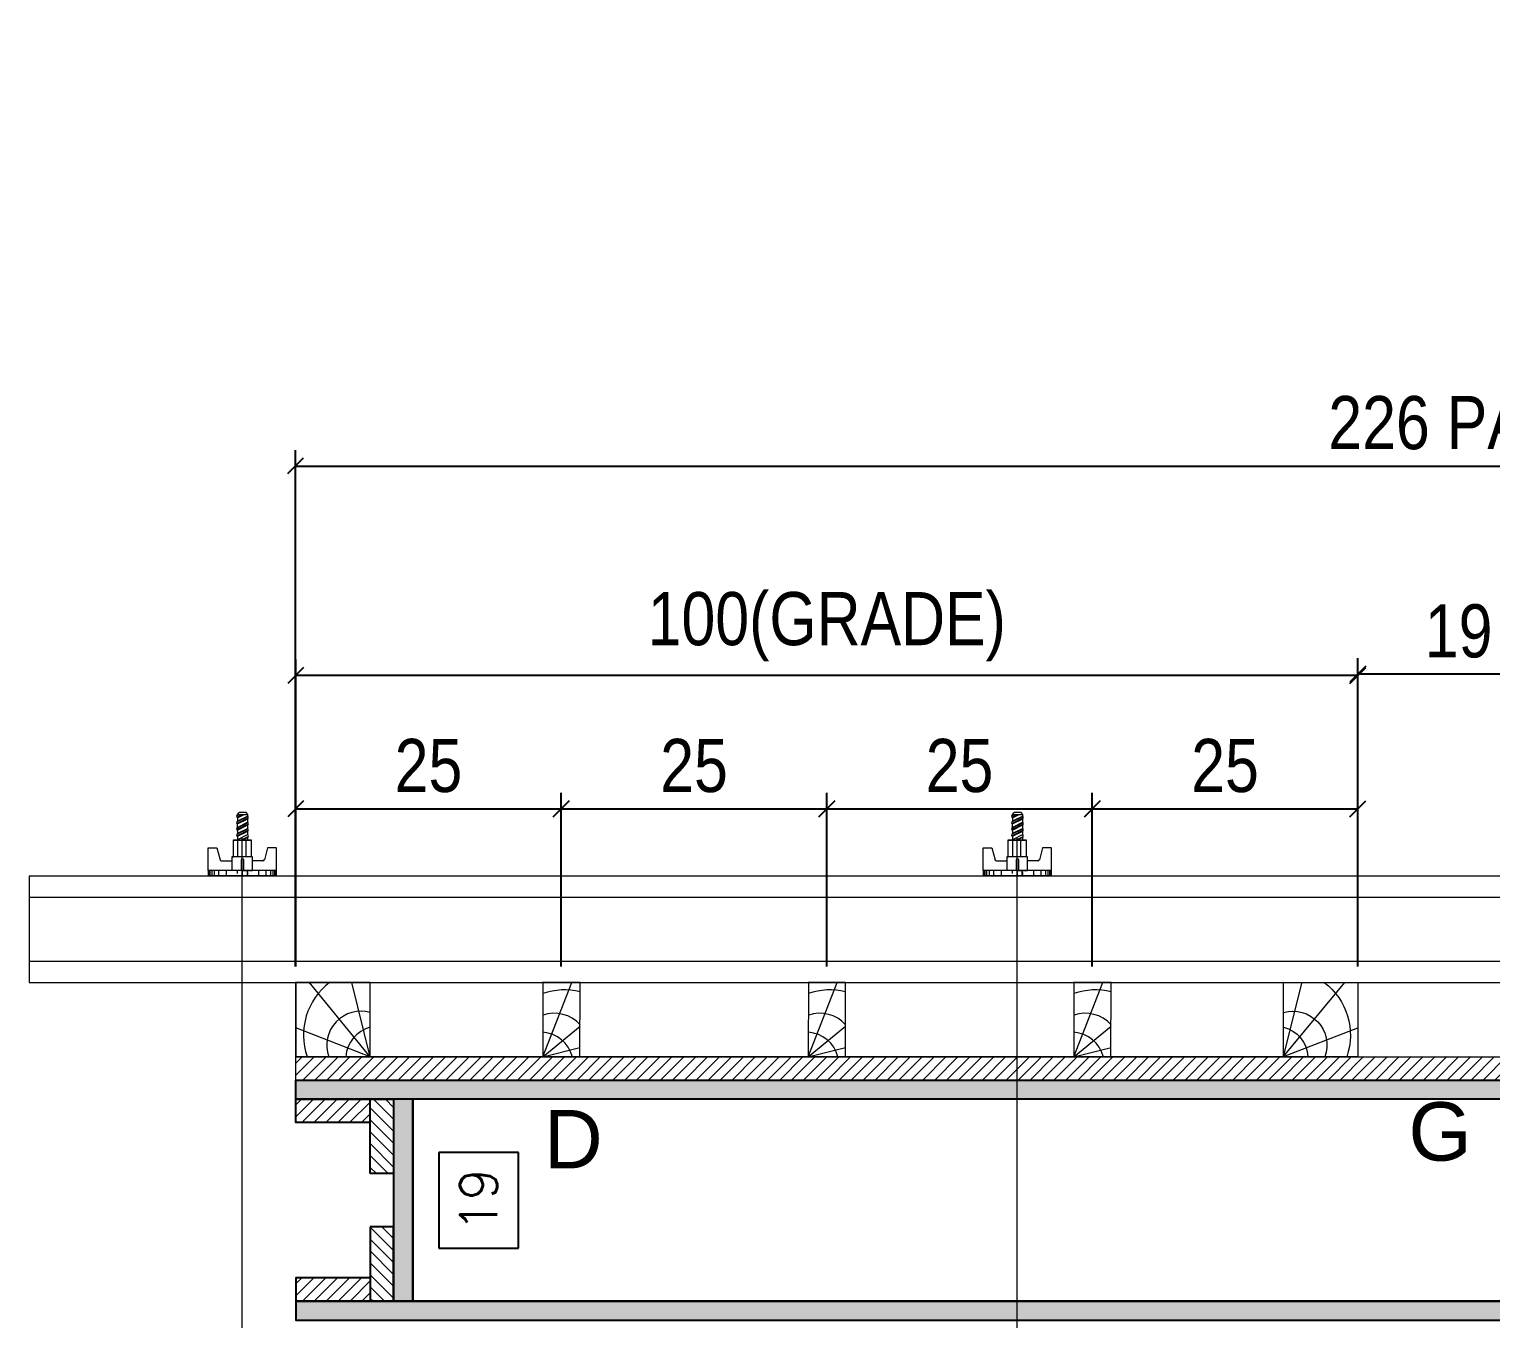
# Model space of a CAD drawing. Extents: x 14400 to 27878, y -21631 to 6985.
# Drawn here: x 14816.9 to 15092.2, y 1721.9 to 1964.6 of the extents above; entities that cross this region are included whole.
import ezdxf
from ezdxf.enums import TextEntityAlignment as Align

# ---------------------------------------------------------------- set-up
doc = ezdxf.new("R2010")
doc.units = 0
for name, color, linetype in [('CHAPA', 1, 'Continuous'), ('COTA', 241, 'Continuous'), ('F-PILARES-S', 170, 'Continuous'), ('SARRAFO', 251, 'Continuous'), ('TEXTO_GERAL', 7, 'Continuous')]:
    doc.layers.add(name, color=color, linetype=linetype)
for name, color, linetype, lineweight in [('Hachura', 251, 'Continuous', 9), ('Madeira', 126, 'Continuous', 18), ('Perfil Metálico', 224, 'Continuous', 18)]:
    doc.layers.add(name, color=color, linetype=linetype, lineweight=lineweight)
doc.styles.add('ARIAL', font='arial.ttf')
doc.styles.add('COTA TECNICA 2X', font='techl___.ttf', dxfattribs={"height": 10})
doc.styles.add('ROMANS', font='romans.shx')
doc.dimstyles.new('SECAO PILAR', dxfattribs={"dimtxt": 10, "dimasz": 3, "dimexe": 3, "dimexo": 3, "dimgap": 3, "dimtad": 1, "dimdec": 1, "dimlfac": 0.5, "dimzin": 12, "dimdsep": 46, "dimtxsty": 'COTA TECNICA 2X', "dimblk1": 'OBLIQUE', "dimblk2": 'OBLIQUE', "dimsah": 1, "dimcen": 0.9, "dimclrd": 256, "dimclre": 256, "dimclrt": 256, "dimadec": 1, "dimazin": 3, "dimtfac": 1, "dimtdec": 1, "dimtmove": 0, "dimatfit": 3, "dimfxl": 1, "dimtolj": 1, "dimtzin": 12, "dimarcsym": 0})
doc.dimstyles.new('SECÇÃO 2', dxfattribs={"dimtxt": 7, "dimasz": 6, "dimexe": 0.18, "dimexo": 2, "dimgap": -4, "dimtad": 3, "dimdec": 1, "dimlfac": 0.5, "dimzin": 12, "dimdsep": 46, "dimtxsty": 'ROMANS', "dimblk": 'ARCHTICK', "dimcen": 0.09, "dimse1": 1, "dimse2": 1, "dimsd1": 1, "dimsd2": 1, "dimclrd": 180, "dimclre": 5, "dimclrt": 1, "dimadec": 0, "dimazin": 3, "dimtfac": 1, "dimtdec": 1, "dimtofl": 0, "dimtmove": 0, "dimatfit": 3, "dimldrblk": 'ARCHTICK', "dimfxl": 1, "dimtolj": 1, "dimtzin": 0, "dimarcsym": 0})
pattern_1 = [(45, (9498.6943, 22537.4475), (-1.12253202, 1.12253202), [])]
pattern_2 = [(135, (-22535.0657, 8779.5912), (-1.12253202, -1.12253202), [])]

# ---------------------------------------------------------------- blocks, each defined once
blk = doc.blocks.new('*D1319')
at = {"layer": 'COTA', "color": 180, "lineweight": -2, "transparency": 16777216}
for p, q in [((23242.77, -597.65), (23216.77, -597.65)), ((23216.77, -597.65), (23216.77, -612.65)), ((23242.77, -612.65), (23242.77, -597.65)), ((23216.77, -612.65), (23242.77, -612.65))]:
    blk.add_line(p, q, dxfattribs=at)
at = {"layer": 'Defpoints', "color": 0, "transparency": 16777216}
for p in [(22991.77, -613.61), (23467.77, -613.61), (23467.77, -616.65)]:
    blk.add_point(p, dxfattribs=at)
at = {"layer": 'COTA', "color": 1, "transparency": 16777216, "insert": (23229.77, -605.15), "char_height": 7, "attachment_point": 5, "style": 'ROMANS'}
blk.add_mtext('\\A1;238', dxfattribs=at)
blk = doc.blocks.new('_ArchTick')
at = {"color": 0, "linetype": 'ByBlock', "const_width": 0.15}
blk.add_lwpolyline([(-0.5, -0.5), (0.5, 0.5)], dxfattribs=at)
blk = doc.blocks.new('*D1320')
at = {"layer": 'COTA', "color": 180, "lineweight": -2, "transparency": 16777216}
for p, q in [((23223.6, -576.81), (23197.93, -576.81)), ((23197.93, -576.81), (23197.93, -591.81)), ((23223.6, -591.81), (23223.6, -576.81)), ((23197.93, -591.81), (23223.6, -591.81))]:
    blk.add_line(p, q, dxfattribs=at)
at = {"layer": 'Defpoints', "color": 0, "transparency": 16777216}
for p in [(22991.77, -575.61), (23429.77, -575.61), (23429.77, -595.81)]:
    blk.add_point(p, dxfattribs=at)
at = {"layer": 'COTA', "color": 1, "transparency": 16777216, "insert": (23210.77, -584.31), "char_height": 7, "attachment_point": 5, "style": 'ROMANS'}
blk.add_mtext('\\A1;219', dxfattribs=at)
blk = doc.blocks.new('*D1321')
at = {"layer": 'COTA', "color": 180, "lineweight": -2, "transparency": 16777216}
for p, q in [((23011.67, -585.61), (22996.67, -585.61)), ((22996.67, -585.61), (22996.67, -603.61)), ((23011.67, -603.61), (23011.67, -585.61)), ((22996.67, -603.61), (23011.67, -603.61))]:
    blk.add_line(p, q, dxfattribs=at)
at = {"layer": 'Defpoints', "color": 0, "transparency": 16777216}
for p in [(22991.77, -575.61), (22991.77, -613.61), (23015.67, -613.61)]:
    blk.add_point(p, dxfattribs=at)
at = {"layer": 'COTA', "color": 1, "transparency": 16777216, "insert": (23004.17, -594.61), "char_height": 7, "attachment_point": 5, "rotation": 90, "style": 'ROMANS'}
blk.add_mtext('\\A1;19', dxfattribs=at)
blk = doc.blocks.new('PONTALETE')
at = {"layer": 'Madeira'}
for q in [(2.71, 7), (7, 5.76), (7, 1.74)]:
    blk.add_line((0, 0), q, dxfattribs=at)
blk.add_lwpolyline([(0, 0), (7, 0), (7, 7), (0, 7)], close=True, dxfattribs=at)
for centre, radius, start, end in [((2.04, 0.06), 6.23, 37.2818, 109.0913), ((1.09, 0.9), 3.19, 343.603, 109.9847), ((-0.21, -0.78), 3.09, 14.6322, 86.0383)]:
    blk.add_arc(centre, radius, start, end, dxfattribs=at)
blk = doc.blocks.new('MEIO PONTALETE')
at = {"layer": 'Madeira'}
for q in [(2.71, 7), (3.5, 2.88), (3.5, 0.87)]:
    blk.add_line((0, 0), q, dxfattribs=at)
blk.add_lwpolyline([(0, 0), (3.5, 0), (3.5, 7), (0, 7)], close=True, dxfattribs=at)
for centre, radius, start, end in [((2.04, 0.06), 6.23, 76.4499, 109.0913), ((1.09, 0.9), 3.19, 40.9063, 109.9847), ((-0.21, -0.78), 3.09, 14.6322, 86.0383)]:
    blk.add_arc(centre, radius, start, end, dxfattribs=at)
blk = doc.blocks.new('_Oblique')
at = {"color": 0, "linetype": 'ByBlock', "lineweight": -2}
blk.add_line((-0.5, -0.5), (0.5, 0.5), dxfattribs=at)
blk = doc.blocks.new('*D1352')
at = {"layer": 'COTA', "lineweight": -2, "transparency": 16777216}
for p, q in [((22969.67, -550.61), (22969.67, -453.41)), ((23421.77, -530.61), (23421.77, -453.41)), ((22969.67, -456.41), (23421.77, -456.41))]:
    blk.add_line(p, q, dxfattribs=at)
at = {"layer": 'Defpoints', "color": 0, "transparency": 16777216}
for p in [(23421.77, -456.41), (23421.77, -533.61), (22969.67, -553.61)]:
    blk.add_point(p, dxfattribs=at)
at = {"layer": 'COTA', "lineweight": -2, "transparency": 16777216, "xscale": 3, "yscale": 3, "zscale": 3, "rotation": 180}
blk.add_blockref('_Oblique', (22969.67, -456.41), dxfattribs=at)
at = {"layer": 'COTA', "lineweight": -2, "transparency": 16777216, "xscale": 3, "yscale": 3, "zscale": 3}
blk.add_blockref('_Oblique', (23421.77, -456.41), dxfattribs=at)
at = {"layer": 'COTA', "transparency": 16777216, "insert": (23195.72, -448.31), "char_height": 10, "attachment_point": 5, "style": 'COTA TECNICA 2X'}
blk.add_mtext('\\A1;226 PAINEL', dxfattribs=at)
blk = doc.blocks.new('*D1353')
at = {"layer": 'COTA', "lineweight": -2, "transparency": 16777216}
for p, q in [((22969.73, -550.64), (22969.73, -517.96)), ((23019.75, -550.64), (23019.75, -517.96)), ((22969.73, -520.96), (23019.75, -520.96))]:
    blk.add_line(p, q, dxfattribs=at)
at = {"layer": 'Defpoints', "color": 0, "transparency": 16777216}
for p in [(23019.75, -520.96), (22969.73, -553.64), (23019.75, -553.64)]:
    blk.add_point(p, dxfattribs=at)
at = {"layer": 'COTA', "lineweight": -2, "transparency": 16777216, "xscale": 3, "yscale": 3, "zscale": 3, "rotation": 180}
blk.add_blockref('_Oblique', (22969.73, -520.96), dxfattribs=at)
at = {"layer": 'COTA', "lineweight": -2, "transparency": 16777216, "xscale": 3, "yscale": 3, "zscale": 3}
blk.add_blockref('_Oblique', (23019.75, -520.96), dxfattribs=at)
at = {"layer": 'COTA', "transparency": 16777216, "insert": (22994.74, -512.85), "char_height": 10, "attachment_point": 5, "style": 'COTA TECNICA 2X'}
blk.add_mtext('\\A1;25', dxfattribs=at)
blk = doc.blocks.new('*D1354')
at = {"layer": 'COTA', "lineweight": -2, "transparency": 16777216}
for p, q in [((23019.75, -550.64), (23019.75, -517.96)), ((23069.75, -550.64), (23069.75, -517.96)), ((23019.75, -520.96), (23069.75, -520.96))]:
    blk.add_line(p, q, dxfattribs=at)
at = {"layer": 'Defpoints', "color": 0, "transparency": 16777216}
for p in [(23069.75, -520.96), (23019.75, -553.64), (23069.75, -553.64)]:
    blk.add_point(p, dxfattribs=at)
at = {"layer": 'COTA', "lineweight": -2, "transparency": 16777216, "xscale": 3, "yscale": 3, "zscale": 3, "rotation": 180}
blk.add_blockref('_Oblique', (23019.75, -520.96), dxfattribs=at)
at = {"layer": 'COTA', "lineweight": -2, "transparency": 16777216, "xscale": 3, "yscale": 3, "zscale": 3}
blk.add_blockref('_Oblique', (23069.75, -520.96), dxfattribs=at)
at = {"layer": 'COTA', "transparency": 16777216, "insert": (23044.75, -512.85), "char_height": 10, "attachment_point": 5, "style": 'COTA TECNICA 2X'}
blk.add_mtext('\\A1;25', dxfattribs=at)
blk = doc.blocks.new('*D1355')
at = {"layer": 'COTA', "lineweight": -2, "transparency": 16777216}
for p, q in [((23069.75, -550.64), (23069.75, -517.96)), ((23119.75, -550.64), (23119.75, -517.96)), ((23069.75, -520.96), (23119.75, -520.96))]:
    blk.add_line(p, q, dxfattribs=at)
at = {"layer": 'Defpoints', "color": 0, "transparency": 16777216}
for p in [(23119.75, -520.96), (23069.75, -553.64), (23119.75, -553.64)]:
    blk.add_point(p, dxfattribs=at)
at = {"layer": 'COTA', "lineweight": -2, "transparency": 16777216, "xscale": 3, "yscale": 3, "zscale": 3, "rotation": 180}
blk.add_blockref('_Oblique', (23069.75, -520.96), dxfattribs=at)
at = {"layer": 'COTA', "lineweight": -2, "transparency": 16777216, "xscale": 3, "yscale": 3, "zscale": 3}
blk.add_blockref('_Oblique', (23119.75, -520.96), dxfattribs=at)
at = {"layer": 'COTA', "transparency": 16777216, "insert": (23094.75, -512.85), "char_height": 10, "attachment_point": 5, "style": 'COTA TECNICA 2X'}
blk.add_mtext('\\A1;25', dxfattribs=at)
blk = doc.blocks.new('*D1356')
at = {"layer": 'COTA', "lineweight": -2, "transparency": 16777216}
for p, q in [((22969.73, -550.64), (22969.73, -492.86)), ((23169.75, -550.62), (23169.75, -492.86)), ((23169.75, -495.86), (22969.73, -495.86))]:
    blk.add_line(p, q, dxfattribs=at)
at = {"layer": 'Defpoints', "color": 0, "transparency": 16777216}
for p in [(22969.73, -495.86), (22969.73, -553.64), (23169.75, -553.62)]:
    blk.add_point(p, dxfattribs=at)
at = {"layer": 'COTA', "lineweight": -2, "transparency": 16777216, "xscale": 3, "yscale": 3, "zscale": 3, "rotation": 180}
blk.add_blockref('_Oblique', (22969.73, -495.86), dxfattribs=at)
at = {"layer": 'COTA', "lineweight": -2, "transparency": 16777216, "xscale": 3, "yscale": 3, "zscale": 3}
blk.add_blockref('_Oblique', (23169.75, -495.86), dxfattribs=at)
at = {"layer": 'COTA', "transparency": 16777216, "insert": (23069.74, -486.64), "char_height": 10, "attachment_point": 5, "style": 'COTA TECNICA 2X'}
blk.add_mtext('\\A1;100(GRADE)', dxfattribs=at)
blk = doc.blocks.new('*D1359')
at = {"layer": 'COTA', "lineweight": -2, "transparency": 16777216}
for p, q in [((23119.75, -550.64), (23119.75, -517.96)), ((23169.75, -550.58), (23169.75, -517.96)), ((23119.75, -520.96), (23169.75, -520.96))]:
    blk.add_line(p, q, dxfattribs=at)
at = {"layer": 'Defpoints', "color": 0, "transparency": 16777216}
for p in [(23169.75, -520.96), (23119.75, -553.64), (23169.75, -553.58)]:
    blk.add_point(p, dxfattribs=at)
at = {"layer": 'COTA', "lineweight": -2, "transparency": 16777216, "xscale": 3, "yscale": 3, "zscale": 3, "rotation": 180}
blk.add_blockref('_Oblique', (23119.75, -520.96), dxfattribs=at)
at = {"layer": 'COTA', "lineweight": -2, "transparency": 16777216, "xscale": 3, "yscale": 3, "zscale": 3}
blk.add_blockref('_Oblique', (23169.75, -520.96), dxfattribs=at)
at = {"layer": 'COTA', "transparency": 16777216, "insert": (23144.75, -512.85), "char_height": 10, "attachment_point": 5, "style": 'COTA TECNICA 2X'}
blk.add_mtext('\\A1;25', dxfattribs=at)
blk = doc.blocks.new('*D1358')
at = {"layer": 'COTA', "lineweight": -2, "transparency": 16777216}
for p, q in [((23169.75, -550.64), (23169.75, -492.6)), ((23207.74, -550.61), (23207.74, -492.6)), ((23207.74, -495.6), (23169.75, -495.6))]:
    blk.add_line(p, q, dxfattribs=at)
at = {"layer": 'Defpoints', "color": 0, "transparency": 16777216}
for p in [(23169.75, -495.6), (23169.75, -553.64), (23207.74, -553.61)]:
    blk.add_point(p, dxfattribs=at)
at = {"layer": 'COTA', "lineweight": -2, "transparency": 16777216, "xscale": 3, "yscale": 3, "zscale": 3, "rotation": 180}
blk.add_blockref('_Oblique', (23169.75, -495.6), dxfattribs=at)
at = {"layer": 'COTA', "lineweight": -2, "transparency": 16777216, "xscale": 3, "yscale": 3, "zscale": 3}
blk.add_blockref('_Oblique', (23207.74, -495.6), dxfattribs=at)
at = {"layer": 'COTA', "transparency": 16777216, "insert": (23188.74, -487.51), "char_height": 10, "attachment_point": 5, "style": 'COTA TECNICA 2X'}
blk.add_mtext('\\A1;19', dxfattribs=at)
blk = doc.blocks.new('C')
at = {"layer": 'Hachura', "color": 0}
for p, q in [((0, 3.22), (0, -3.22)), ((0.45, 3.22), (0, 3.22)), ((0.46, 3.16), (0, 3.16)), ((0.46, 3.05), (0, 3.05)), ((0.46, 2.88), (0, 2.88)), ((0.45, -3.23), (0.45, 3.22)), ((0.45, 3.22), (2.58, 3.22)), ((2.58, 3.22), (2.58, 2.39)), ((0, 2.75), (0, -1.16)), ((0.46, 2.65), (0, 2.65)), ((0.46, 2.23), (0, 2.23)), ((0.46, 1.51), (0, 1.51)), ((1.35, 1.94), (1.35, 0.96)), ((2.58, 2.39), (1.47, 2.09)), ((0.39, 0.49), (0.17, 0.49)), ((1.74, 0.97), (0.45, 0.97)), ((1.45, 0.1), (0.45, 0.1)), ((1.74, -0.97), (1.74, 0.97)), ((1.74, 0.97), (1.74, 0.84)), ((1.74, 0.97), (1.74, 0.84)), ((1.74, 0.84), (3.35, 0.84)), ((3.35, 0.45), (1.74, 0.45)), ((3.32, 0.84), (3.32, -0.84)), ((3.35, 0.84), (3.35, -0.84)), ((3.68, 0.45), (3.35, 0.45)), ((3.84, -0.52), (3.35, 0.45)), ((3.35, 0.06), (3.67, -0.57)), ((3.68, 0.45), (4.16, -0.52)), ((3.72, 0.5), (4.25, -0.57)), ((4.37, -0.55), (3.83, 0.53)), ((4.15, 0.45), (3.93, 0.45)), ((4.42, -0.52), (3.93, 0.45)), ((4.15, 0.45), (4.26, 0.45)), ((4.26, 0.45), (4.74, -0.52)), ((4.3, 0.5), (4.83, -0.57)), ((4.95, -0.55), (4.41, 0.53)), ((4.51, 0.45), (4.84, 0.45)), ((5, -0.52), (4.51, 0.45)), ((4.84, 0.45), (5.32, -0.52)), ((4.88, 0.5), (5.41, -0.57)), ((5.53, -0.55), (4.99, 0.53)), ((5.58, -0.52), (5.09, 0.45)), ((5.42, 0.45), (5.09, 0.45)), ((5.58, -0.52), (5.09, 0.45)), ((5.42, 0.45), (5.74, -0.19)), ((5.46, 0.5), (5.74, -0.07)), ((5.74, 0.19), (5.57, 0.53)), ((5.74, 0.32), (5.68, 0.45)), ((5.68, 0.45), (5.74, 0.45)), ((5.74, 0.45), (5.9, 0.29)), ((5.74, 0.45), (5.74, -0.52)), ((5.9, -0.36), (5.9, 0.29)), ((0.45, 0), (0, 0)), ((0.08, -0.48), (0.29, -0.48)), ((0.29, -0.48), (0.4, -0.48)), ((0.45, 0), (0.45, -0.97)), ((0.45, -0.16), (1.45, -0.16)), ((0.45, -0.65), (0.45, -0.32)), ((0.45, -3.23), (0.45, -0.65)), ((0.45, -0.97), (1.74, -0.97)), ((1.35, -1.94), (1.35, -0.97)), ((3.35, -0.32), (1.74, -0.32)), ((3.35, -0.84), (1.74, -0.84)), ((3.35, -0.07), (3.58, -0.52)), ((3.35, -0.52), (3.58, -0.52)), ((3.84, -0.52), (4.16, -0.52)), ((4.42, -0.52), (4.74, -0.52)), ((4.63, -0.52), (4.74, -0.52)), ((5, -0.52), (5.32, -0.52)), ((5.58, -0.52), (5.74, -0.52)), ((5.74, -0.52), (5.9, -0.36)), ((5.74, -0.52), (5.74, -0.52)), ((0.46, -1.52), (0, -1.52)), ((0.46, -2.23), (0, -2.23)), ((0.46, -2.65), (0, -2.65)), ((2.58, -2.39), (1.47, -2.1)), ((2.58, -3.23), (2.58, -2.39)), ((0.46, -2.88), (0, -2.88)), ((0.46, -3.05), (0, -3.05)), ((0.46, -3.16), (0, -3.16)), ((0, -3.22), (2.57, -3.22))]:
    blk.add_line(p, q, dxfattribs=at)
for centre, radius, start, end in [((1.52, 1.94), 0.161, 104.7436, 180), ((1.44, -0.03), 0.129, 272.695, 87.305), ((3.81, 0.39), 0.143, 25.5688, 154.4312), ((4.39, 0.39), 0.143, 25.5688, 154.4312), ((4.97, 0.39), 0.143, 25.5688, 154.4312), ((5.55, 0.39), 0.143, 25.5688, 154.4312), ((0.17, -0.37), 0.174, 221.744, 317.8592), ((3.71, -0.4), 0.174, 222.1408, 318.256), ((4.29, -0.4), 0.174, 222.1408, 318.256), ((4.87, -0.4), 0.174, 222.1408, 318.256), ((5.45, -0.4), 0.174, 222.1408, 318.256), ((5.61, -0.4), 0.174, 317.8592, 318.256), ((1.52, -1.94), 0.161, 180, 255.2564)]:
    blk.add_arc(centre, radius, start, end, dxfattribs=at)
blk = doc.blocks.new('A$Ca35a57a1')
at = {"layer": 'Hachura'}
h = blk.add_hatch(dxfattribs=at)
h.set_pattern_fill('ANSI31', color=256, scale=0.5, angle=360, style=0)
h.set_pattern_definition([(45, (7214.9606, 1533.2216), (-1.122532, 1.122532), [])])
h.paths.add_polyline_path([(50.22, 187.58), (50.22, 192.03), (502.22, 191.98), (502.22, 187.58)])
h = blk.add_hatch(color=256, dxfattribs=at)
h.dxf.hatch_style = 1
h.paths.add_polyline_path([(502.22, 187.58), (50.22, 187.58), (50.22, 183.98), (502.22, 183.98)])
h = blk.add_hatch(dxfattribs=at)
h.set_pattern_fill('ANSI31', color=256, scale=0.5, angle=360, style=0)
h.set_pattern_definition(pattern_1)
h.paths.add_polyline_path([(64.22, 179.58), (64.22, 183.98), (50.22, 183.98), (50.22, 179.58)])
h = blk.add_hatch(dxfattribs=at)
h.set_pattern_fill('ANSI31', color=256, scale=0.5, angle=450, style=0)
h.set_pattern_definition(pattern_2)
h.paths.add_polyline_path([(68.62, 183.98), (64.22, 183.98), (64.22, 169.98), (68.62, 169.98)])
h = blk.add_hatch(color=256, dxfattribs=at)
h.dxf.hatch_style = 1
h.paths.add_polyline_path([(68.62, 145.98), (72.22, 145.98), (72.22, 183.98), (68.62, 183.98)])
h = blk.add_hatch(dxfattribs=at)
h.set_pattern_fill('ANSI31', color=256, scale=0.5, angle=450, style=0)
h.set_pattern_definition(pattern_2)
h.paths.add_polyline_path([(68.62, 145.98), (64.22, 145.98), (64.22, 159.98), (68.62, 159.98)])
h = blk.add_hatch(dxfattribs=at)
h.set_pattern_fill('ANSI31', color=256, scale=0.5, angle=360, style=0)
h.set_pattern_definition(pattern_1)
h.paths.add_polyline_path([(64.22, 150.38), (64.22, 145.98), (50.22, 145.98), (50.22, 150.38)])
h = blk.add_hatch(color=256, dxfattribs=at)
h.dxf.hatch_style = 1
h.paths.add_polyline_path([(570.22, 142.38), (570.22, 145.98), (50.22, 145.98), (50.22, 142.38)])
at = {"layer": 'CHAPA'}
for points in [[(502.22, 183.98), (50.22, 183.98), (50.22, 187.58), (502.22, 187.58)], [(68.62, 145.98), (72.22, 145.98), (72.22, 183.98), (68.62, 183.98)], [(570.22, 145.98), (50.22, 145.98), (50.22, 142.38), (570.22, 142.38)]]:
    blk.add_lwpolyline(points, close=True, dxfattribs=at)
at = {"layer": 'F-PILARES-S', "linetype": 'Continuous'}
blk.add_lwpolyline([(548.22, 145.98), (548.22, 621.98), (72.22, 621.98), (72.22, 583.98), (510.22, 583.98), (510.22, 183.98), (72.22, 183.98), (72.22, 145.98), (548.22, 145.98)], dxfattribs=at)
at = {"layer": 'Hachura'}
for p, q in [((40.12, 93.24), (40.13, 233.13)), ((186.06, 93.24), (186.07, 233.13))]:
    blk.add_line(p, q, dxfattribs=at)
blk.add_lwpolyline([(50.22, 191.98), (502.22, 191.98), (502.22, 187.58), (50.22, 187.58)], close=True, dxfattribs=at)
at = {"layer": 'Madeira'}
blk.add_lwpolyline([(50.22, 191.98), (50.23, 205.98), (250.22, 205.98), (250.21, 191.98)], close=True, dxfattribs=at)
at = {"layer": 'Perfil Metálico'}
for points in [[(502.22, 225.98), (0, 225.98), (0, 205.98), (502.22, 205.98)], [(502.22, 221.98), (0, 221.98)], [(0, 209.98), (502.22, 209.98)]]:
    blk.add_lwpolyline(points, dxfattribs=at)
at = {"layer": 'SARRAFO'}
for points in [[(64.22, 179.58), (50.22, 179.58), (50.22, 183.98), (64.22, 183.98)], [(64.22, 150.38), (50.22, 150.38), (50.22, 145.98), (64.22, 145.98)]]:
    blk.add_lwpolyline(points, dxfattribs=at)
for points in [[(64.22, 169.98), (64.22, 183.98), (68.62, 183.98), (68.62, 169.98)], [(64.22, 159.98), (64.22, 145.98), (68.62, 145.98), (68.62, 159.98)]]:
    blk.add_lwpolyline(points, close=True, dxfattribs=at)
at = {"layer": 'Hachura', "linetype": 'Continuous', "xscale": 2, "yscale": 2, "zscale": 2, "rotation": 90.00000000000001}
for p in [(40.12, 226.13), (186.06, 226.13)]:
    blk.add_blockref('C', p, dxfattribs=at)
at = {"layer": 'Madeira'}
for name, p, xscale, yscale, zscale, rotation in [('PONTALETE', (64.22, 191.98), 2, 2, 2, 89.93708930310329), ('MEIO PONTALETE', (96.72, 191.99), 1.999999997962732, 1.999999997962732, 1.999999997962732, 359.9370893031033), ('MEIO PONTALETE', (146.72, 191.99), 1.999999997962732, 1.999999997962732, 1.999999997962732, 359.9370893031033), ('MEIO PONTALETE', (196.72, 191.99), 1.999999997962732, 1.999999997962732, 1.999999997962732, 359.9370893031033), ('PONTALETE', (236.21, 192), -2, 2, 2, 269.9370893031033)]:
    blk.add_blockref(name, p, dxfattribs=dict(at, xscale=xscale, yscale=yscale, zscale=zscale, rotation=rotation))
at = {"layer": 'TEXTO_GERAL', "style": 'ARIAL'}
for s, p in [('D', (102.46, 176.48)), ('G', (265.71, 177.92))]:
    blk.add_text(s, height=11, dxfattribs=at).set_placement(p, align=Align.MIDDLE_CENTER)
at = {"layer": 'COTA'}
dim = blk.add_linear_dim(base=(502.2165, 303.1781), p1=(50.1206, 205.9809), p2=(502.2165, 225.9837), text='<> PAINEL', dimstyle='SECAO PILAR', dxfattribs=at)
dim.commit()
dim.dimension.update_dxf_attribs({"geometry": '*D1352', "text_midpoint": (276.1686, 303.1781), "dimtype": 128, "insert": (-22919.553, 759.5916)})
dim = blk.add_linear_dim(base=(50.18, 263.73), p1=(250.19, 205.97), p2=(50.18, 205.95), text='<>(GRADE)', dimstyle='SECAO PILAR', dxfattribs=at)
dim.commit()
dim.dimension.update_dxf_attribs({"geometry": '*D1356', "text_midpoint": (150.19, 272.95), "insert": (-22919.55, 759.59)})
for base, p1, p2, picture, middle in [((250.19, 263.99), (288.19, 205.98), (250.19, 205.95), '*D1358', (269.19, 272.08)), ((100.2, 238.63), (50.18, 205.95), (100.2, 205.95), '*D1353', (75.19, 246.74)), ((150.2, 238.63), (100.2, 205.95), (150.2, 205.95), '*D1354', (125.2, 246.74)), ((200.2, 238.63), (150.2, 205.95), (200.2, 205.95), '*D1355', (175.2, 246.74)), ((250.19, 238.63), (200.2, 205.95), (250.19, 206.01), '*D1359', (225.2, 246.74))]:
    dim = blk.add_linear_dim(base=base, p1=p1, p2=p2, dimstyle='SECAO PILAR', dxfattribs=at)
    dim.commit()
    dim.dimension.update_dxf_attribs({"geometry": picture, "text_midpoint": middle, "insert": (-22919.55, 759.59)})
for base, p1, p2, picture, middle in [((510.22, 163.78), (72.22, 183.98), (510.22, 183.98), '*D1320', (291.22, 163.78)), ((548.22, 142.94), (72.22, 145.98), (548.22, 145.98), '*D1319', (310.22, 142.94))]:
    dim = blk.add_linear_dim(base=base, p1=p1, p2=p2, dimstyle='SECÇÃO 2', dxfattribs=at)
    dim.commit()
    dim.dimension.update_dxf_attribs({"geometry": picture, "text_midpoint": middle, "dimtype": 128, "insert": (-22919.55, 759.59)})
dim = blk.add_linear_dim(base=(96.12, 145.98), p1=(72.22, 183.98), p2=(72.22, 145.98), angle=90, dimstyle='SECÇÃO 2', dxfattribs=at)
dim.commit()
dim.dimension.update_dxf_attribs({"geometry": '*D1321', "text_midpoint": (84.62, 164.98), "insert": (-22919.55, 759.59)})

msp = doc.modelspace()

# ---------------------------------------------------------------- block references
msp.add_blockref('A$Ca35a57a1', (14816.919, 1579.193))

doc.saveas('drawing.dxf')
